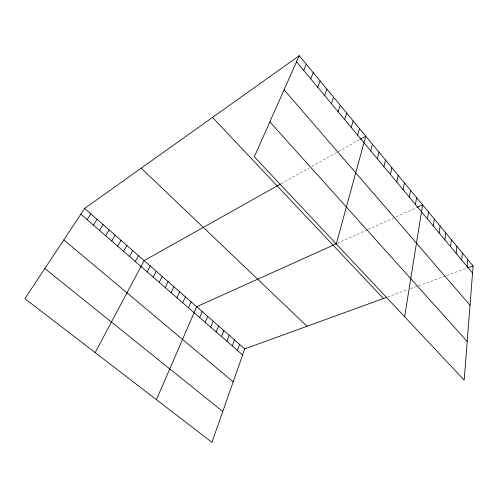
<?xml version="1.0" encoding="UTF-8"?>
<svg xmlns="http://www.w3.org/2000/svg" width="498" height="498" viewBox="0 0 498 498"><rect width="100%" height="100%" fill="white"/><g stroke="black" fill="none" stroke-linecap="round" stroke-linejoin="round"><path stroke-width="0.37" stroke-dasharray="2.49 1.87" d="M281.146 183.675L309.14 167.957M311.767 166.481L359.413 139.72M337.165 243.385L367.53 229.696M368.196 229.397L394.914 217.352M396.321 216.723L416.421 207.66M387.488 297.032L407.601 289.724M410.458 288.691L417.654 286.07M418.382 285.808L445.455 275.973M446.855 275.462L466.931 268.167"/><path stroke-width="0.75" d="M473.1 265.926L464.192 380.123L254.335 156.758L299.23 55.695L473.1 265.926L467.616 267.918M467.155 266.586L467.771 259.477M461.702 260.043L462.374 252.953M456.18 253.414L456.909 246.342M450.584 246.697L451.369 239.65M444.913 239.899L445.766 232.871M439.174 233.008L440.089 226.011M433.36 226.03L434.337 219.052M427.465 218.958L428.51 212.011M404.637 316.734L422.603 204.871L417.106 207.349M415.444 204.529L416.621 197.638M409.312 197.171L410.564 190.311M403.094 189.713L404.42 182.884M396.794 182.156L398.195 175.358M390.407 174.487L391.889 167.726M383.933 166.718L385.489 159.995M377.366 158.843L379.009 152.158M370.711 150.857L372.436 144.208M336.256 243.952L365.769 136.153L360.048 139.365M357.614 135.139L359.506 128.577M351.183 127.426L353.157 120.902M344.672 119.607L346.726 113.127M338.067 111.683L340.215 105.252M386.809 297.281L244.736 348.905L211.949 442.305L24.9 298.638L84.66 208.432L299.23 55.695M331.375 103.652L333.61 97.266M237.428 350.424L239.594 344.398M232.193 345.867L234.409 339.841M324.59 95.51L326.918 89.179M226.907 341.267L229.173 335.247M221.566 336.617L223.888 330.61M317.718 87.262L320.139 80.975M216.182 331.929L218.547 325.922M310.746 78.896L313.261 72.664M210.735 327.192L213.156 321.191M205.238 322.405L207.716 316.417M303.674 70.417L306.295 64.242M199.692 317.575L202.219 311.592M156.453 399.682L196.666 306.724L336.492 243.69M188.425 307.77L191.064 301.807M182.704 302.796L185.405 296.839M176.927 297.767L179.685 291.822M171.094 292.687L173.908 286.755M165.199 287.558L168.075 281.631M159.242 282.378L162.18 276.465M153.228 277.143L156.229 271.236M147.147 271.852L150.215 265.957M95.155 352.596L144.14 260.628L280.486 184.048M135.257 261.5L138.45 255.636M129.449 256.445L132.705 250.594M123.579 251.341L126.903 245.502M117.659 246.186L121.045 240.36M111.677 240.982L115.125 235.168M105.638 235.728L109.155 229.927M99.538 230.418L103.123 224.635M93.375 225.052L97.029 219.288M87.15 219.637L90.873 213.885M44.845 268.528L222.768 411.479M63.819 239.893L233.17 381.841M80.863 214.165L242.619 354.937M84.66 208.432L244.736 348.905M141.208 168.181L307.036 326.265M212.534 117.404L383.423 298.507M269.841 121.848L467.205 341.51M284.097 89.764L470.031 305.249M296.509 61.814L472.546 273.053"/></g></svg>
